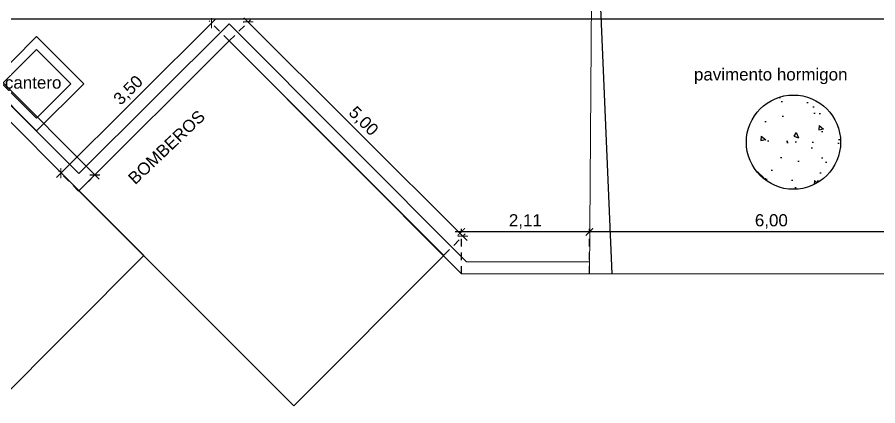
# Model space of a CAD drawing. Header units: metres. Extents: x 1093 to 1459, y -137 to 62.
# Drawn here: x 1300.09 to 1314.28, y -46.93 to -40.52 of the extents above; entities that cross this region are included whole.
import ezdxf

# ---------------------------------------------------------------- set-up
doc = ezdxf.new("R2010")
doc.units = ezdxf.units.M
doc.header["$LTSCALE"] = 0.508
doc.header["$PDMODE"] = 1
doc.header["$PDSIZE"] = -2
doc.linetypes.add('HIDDEN', pattern=[0.375, 0.25, -0.125])
doc.layers.get('0').update_dxf_attribs({"color": 9})
doc.layers.get('Defpoints').update_dxf_attribs({"color": 9})
for name, color, linetype in [('2-texto', 9, 'Continuous'), ('3-VISTA', 9, 'Continuous'), ('7-equipamiento', 9, 'Continuous'), ('8-cotas-100', 9, 'Continuous'), ('9-Hatch', 9, 'Continuous'), ('9-PISOS', 9, 'Continuous')]:
    doc.layers.add(name, color=color, linetype=linetype)
doc.styles.add('swiss', font='swissel.ttf')
doc.dimstyles.new('dim-100', dxfattribs={"dimtxt": 0.2, "dimasz": 0.12, "dimexe": 0.05, "dimexo": 0, "dimgap": 0.05, "dimtad": 1, "dimzin": 4, "dimtxsty": 'swiss', "dimblk": 'ARCHTICK', "dimcen": 0.5, "dimdle": 0.1, "dimclrd": 256, "dimclre": 252, "dimclrt": 256, "dimadec": 0, "dimazin": 0, "dimtfac": 1, "dimtix": 1, "dimtmove": 2, "dimatfit": 3, "dimldrblk": 'OPEN30', "dimfxl": 0.05, "dimtolj": 1, "dimtzin": 0, "dimarcsym": 0})

# ---------------------------------------------------------------- blocks, each defined once
blk = doc.blocks.new('_ARCHTICK')
at = {"color": 0, "linetype": 'ByBlock', "const_width": 0.15}
blk.add_lwpolyline([(-0.5, -0.5), (0.5, 0.5)], dxfattribs=at)
blk = doc.blocks.new('*D275')
at = {"layer": '8-cotas-100', "color": 252, "linetype": 'HIDDEN', "lineweight": -2, "transparency": 16777216}
for p, q in [((1239.593, -37.917), (1239.593, -40.601)), ((1334.514, -37.917), (1334.514, -40.601))]:
    blk.add_line(p, q, dxfattribs=at)
at = {"layer": '8-cotas-100', "lineweight": -2, "transparency": 16777216}
blk.add_line((1239.493, -40.551), (1334.614, -40.551), dxfattribs=at)
at = {"layer": 'Defpoints', "color": 0, "transparency": 16777216}
for p in [(1239.593, -37.917), (1334.514, -37.917), (1334.514, -40.551)]:
    blk.add_point(p, dxfattribs=at)
at = {"layer": '8-cotas-100', "lineweight": -2, "transparency": 16777216, "xscale": 0.12, "yscale": 0.12, "zscale": 0.12, "rotation": 180}
blk.add_blockref('_ARCHTICK', (1239.593, -40.551), dxfattribs=at)
at = {"layer": '8-cotas-100', "lineweight": -2, "transparency": 16777216, "xscale": 0.12, "yscale": 0.12, "zscale": 0.12}
blk.add_blockref('_ARCHTICK', (1334.514, -40.551), dxfattribs=at)
at = {"layer": '8-cotas-100', "lineweight": 0, "transparency": 16777216, "insert": (1287.053, -40.379), "char_height": 0.2, "attachment_point": 5, "style": 'swiss'}
blk.add_mtext('\\A1;94,92', dxfattribs=at)
blk = doc.blocks.new('_Open30')
at = {"color": 0, "linetype": 'ByBlock', "lineweight": -2}
for p, q in [((-1, 0.27), (0, 0)), ((0, 0), (-1, -0.27)), ((0, 0), (-1, 0))]:
    blk.add_line(p, q, dxfattribs=at)
blk = doc.blocks.new('*D522')
at = {"layer": '8-cotas-100', "lineweight": -2, "transparency": 16777216}
for p, q in [((1298.835, -40.582), (1299.134, -40.882)), ((1301.44, -43.197), (1299.628, -41.378))]:
    blk.add_line(p, q, dxfattribs=at)
at = {"layer": '8-cotas-100', "color": 252, "linetype": 'HIDDEN', "lineweight": -2, "transparency": 16777216}
for p, q in [((1298.64, -40.917), (1298.941, -40.617)), ((1301.104, -43.391), (1301.405, -43.091))]:
    blk.add_line(p, q, dxfattribs=at)
at = {"layer": 'Defpoints', "color": 0, "transparency": 16777216}
for p in [(1298.64, -40.917), (1301.37, -43.126), (1301.104, -43.391)]:
    blk.add_point(p, dxfattribs=at)
at = {"layer": '8-cotas-100', "lineweight": -2, "transparency": 16777216, "xscale": 0.12, "yscale": 0.12, "zscale": 0.12}
for p, rotation in [((1298.905, -40.653), 134.893406701598), ((1301.37, -43.126), 314.893406701598)]:
    blk.add_blockref('_ARCHTICK', p, dxfattribs=dict(at, rotation=rotation))
at = {"layer": '8-cotas-100', "transparency": 16777216, "insert": (1299.491, -41.02), "char_height": 0.2, "attachment_point": 5, "rotation": 314.8934, "style": 'swiss'}
blk.add_mtext('\\A1;3,49', dxfattribs=at)
blk = doc.blocks.new('*D523')
at = {"layer": '8-cotas-100', "lineweight": -2, "transparency": 16777216}
blk.add_line((1300.74, -43.167), (1303.364, -40.552), dxfattribs=at)
at = {"layer": '8-cotas-100', "color": 252, "linetype": 'HIDDEN', "lineweight": -2, "transparency": 16777216}
for p, q in [((1303.587, -40.917), (1303.258, -40.587)), ((1301.104, -43.391), (1300.776, -43.061))]:
    blk.add_line(p, q, dxfattribs=at)
at = {"layer": 'Defpoints', "color": 0, "transparency": 16777216}
for p in [(1303.294, -40.622), (1303.587, -40.917), (1301.104, -43.391)]:
    blk.add_point(p, dxfattribs=at)
at = {"layer": '8-cotas-100', "lineweight": -2, "transparency": 16777216, "xscale": 0.12, "yscale": 0.12, "zscale": 0.12}
for p, rotation in [((1303.294, -40.622), 44.89340670160089), ((1300.811, -43.096), 224.8934067016009)]:
    blk.add_blockref('_ARCHTICK', p, dxfattribs=dict(at, rotation=rotation))
at = {"layer": '8-cotas-100', "transparency": 16777216, "insert": (1301.931, -41.738), "char_height": 0.2, "attachment_point": 5, "rotation": 44.8934, "style": 'swiss'}
blk.add_mtext('\\A1;3,50', dxfattribs=at)
blk = doc.blocks.new('*D524')
at = {"layer": '8-cotas-100', "color": 252, "linetype": 'HIDDEN', "lineweight": -2, "transparency": 16777216}
for p, q in [((1303.587, -40.917), (1303.935, -40.568)), ((1307.128, -44.447), (1307.476, -44.098))]:
    blk.add_line(p, q, dxfattribs=at)
at = {"layer": '8-cotas-100', "lineweight": -2, "transparency": 16777216}
blk.add_line((1303.829, -40.533), (1307.512, -44.204), dxfattribs=at)
at = {"layer": 'Defpoints', "color": 0, "transparency": 16777216}
for p in [(1303.587, -40.917), (1307.441, -44.134), (1307.128, -44.447)]:
    blk.add_point(p, dxfattribs=at)
at = {"layer": '8-cotas-100', "lineweight": -2, "transparency": 16777216, "xscale": 0.12, "yscale": 0.12, "zscale": 0.12}
for p, rotation in [((1303.9, -40.603), 135.0853516086057), ((1307.441, -44.134), 315.0853516086058)]:
    blk.add_blockref('_ARCHTICK', p, dxfattribs=dict(at, rotation=rotation))
at = {"layer": '8-cotas-100', "transparency": 16777216, "insert": (1305.792, -42.247), "char_height": 0.2, "attachment_point": 5, "rotation": 315.0854, "style": 'swiss'}
blk.add_mtext('\\A1;5,00', dxfattribs=at)
blk = doc.blocks.new('*D564')
at = {"layer": '8-cotas-100', "lineweight": -2, "transparency": 16777216}
blk.add_line((1315.626, -44.063), (1309.426, -44.063), dxfattribs=at)
at = {"layer": '8-cotas-100', "color": 252, "linetype": 'HIDDEN', "lineweight": -2, "transparency": 16777216}
for p, q in [((1309.526, -44.758), (1309.526, -44.013)), ((1315.526, -44.705), (1315.526, -44.013))]:
    blk.add_line(p, q, dxfattribs=at)
at = {"layer": 'Defpoints', "color": 0, "transparency": 16777216}
for p in [(1309.526, -44.063), (1309.526, -44.758), (1315.526, -44.705)]:
    blk.add_point(p, dxfattribs=at)
at = {"layer": '8-cotas-100', "lineweight": -2, "transparency": 16777216, "xscale": 0.12, "yscale": 0.12, "zscale": 0.12, "rotation": 180}
blk.add_blockref('_ARCHTICK', (1309.526, -44.063), dxfattribs=at)
at = {"layer": '8-cotas-100', "lineweight": -2, "transparency": 16777216, "xscale": 0.12, "yscale": 0.12, "zscale": 0.12}
blk.add_blockref('_ARCHTICK', (1315.526, -44.063), dxfattribs=at)
at = {"layer": '8-cotas-100', "transparency": 16777216, "insert": (1312.526, -43.891), "char_height": 0.2, "attachment_point": 5, "style": 'swiss'}
blk.add_mtext('\\A1;6,00', dxfattribs=at)
blk = doc.blocks.new('*D565')
at = {"layer": '8-cotas-100', "lineweight": -2, "transparency": 16777216}
blk.add_line((1309.626, -44.063), (1307.314, -44.063), dxfattribs=at)
at = {"layer": '8-cotas-100', "color": 252, "linetype": 'HIDDEN', "lineweight": -2, "transparency": 16777216}
for p, q in [((1307.414, -44.758), (1307.414, -44.013)), ((1309.526, -44.758), (1309.526, -44.013))]:
    blk.add_line(p, q, dxfattribs=at)
at = {"layer": 'Defpoints', "color": 0, "transparency": 16777216}
for p in [(1307.414, -44.063), (1307.414, -44.758), (1309.526, -44.758)]:
    blk.add_point(p, dxfattribs=at)
at = {"layer": '8-cotas-100', "lineweight": -2, "transparency": 16777216, "xscale": 0.12, "yscale": 0.12, "zscale": 0.12, "rotation": 180}
blk.add_blockref('_ARCHTICK', (1307.414, -44.063), dxfattribs=at)
at = {"layer": '8-cotas-100', "lineweight": -2, "transparency": 16777216, "xscale": 0.12, "yscale": 0.12, "zscale": 0.12}
blk.add_blockref('_ARCHTICK', (1309.526, -44.063), dxfattribs=at)
at = {"layer": '8-cotas-100', "transparency": 16777216, "insert": (1308.47, -43.891), "char_height": 0.2, "attachment_point": 5, "style": 'swiss'}
blk.add_mtext('\\A1;2,11', dxfattribs=at)

msp = doc.modelspace()

# ---------------------------------------------------------------- hatches: boundary and pattern name
at = {"layer": '9-Hatch'}
h = msp.add_hatch(dxfattribs=at)
h.set_pattern_fill('AR-CONC', color=256, scale=0.005, angle=-90)
h.set_pattern_definition([(320, (1567.6917, 340.6986), (-0.0796954, -0.9109233), [0.09525, -1.04775]), (265, (1567.6917, 340.6986), (0.9552842, 0.1762171), [0.0762, -0.838203]), (10.45144, (1567.685, 340.6227), (0.8755888, -0.7347062), [0.08095, -0.8904512]), (316.1842, (1567.9457, 340.6986), (-0.2102116, -1.3553952), [0.142875, -1.571625]), (6.63556, (1567.9281, 340.5857), (1.2371306, -1.1870207), [0.121425, -1.335678]), (261.18415, (1567.9457, 340.6986), (1.2371306, -1.1870207), [0.1143, -1.2572987]), (291, (1567.8822, 340.5716), (-0.511326, -0.758072), [0.09525, -1.04775]), (236, (1567.8822, 340.5716), (0.9209398, -0.3090101), [0.0762, -0.8382]), (341.45144, (1567.8396, 340.5084), (0.4096138, -1.0670821), [0.08095, -0.8904497]), (307.5, (1567.69167, 340.6986), (0.4227752, -0.01544302), [0, -0.82804, 0, -0.8509, 0, -0.841375]), (277.5, (1567.69167, 340.6986), (0.50090287, -0.3340983), [0, -0.48514, 0, -0.80899, 0, -0.320675]), (237.5, (1567.69167, 340.9818), (-0.02864372, -0.67795298), [0, -0.3175, 0, -0.9906, 0, -1.31445]), (227.5, (1567.69167, 341.1088), (0.12713246, -0.7406459), [0, -0.41275, 0, -0.65786, 0, -0.93345])])
h.paths.add_polyline_path([(1312.891, -43.362, 1), (1312.891, -41.808, 1)])

# ---------------------------------------------------------------- linework, layer by layer
at = {"layer": '3-VISTA'}
for points in [[(1300.411, -42.399), (1301.189, -41.621), (1300.411, -40.843), (1299.633, -41.621)], [(1299.845, -41.621), (1300.411, -41.056), (1300.977, -41.621), (1300.411, -42.187)]]:
    msp.add_lwpolyline(points, close=True, dxfattribs=at)
at = {"layer": '7-equipamiento', "flags": 128}
for points in [[(1296.161, -43.387), (1298.64, -40.917), (1302.176, -44.453), (1299.705, -46.931)], [(1301.108, -43.387), (1303.587, -40.917), (1307.123, -44.453), (1304.652, -46.931)]]:
    msp.add_lwpolyline(points, close=True, dxfattribs=at)
at = {"layer": '9-Hatch'}
msp.add_circle((1312.891, -42.585), 0.777, dxfattribs=at)
at = {"layer": '9-PISOS', "linetype": 'Continuous', "lineweight": 0}
for p, q in [((1309.574, -37.917), (1309.526, -44.758)), ((1303.587, -40.917), (1307.414, -44.758))]:
    msp.add_line(p, q, dxfattribs=at)
at = {"layer": '9-PISOS', "flags": 128}
msp.add_lwpolyline([(1309.604, -37.917), (1309.896, -44.758)], dxfattribs=at)
at = {"layer": '9-PISOS', "linetype": 'Continuous', "lineweight": 0, "flags": 128}
for points in [[(1265.799, -44.558), (1268.764, -44.558), (1266.891, -42.685), (1268.942, -40.634), (1270.709, -42.402), (1272.477, -40.634), (1274.245, -42.402), (1276.013, -40.634), (1277.781, -42.402), (1279.548, -40.634), (1281.316, -42.402), (1283.084, -40.634), (1284.852, -42.402), (1286.619, -40.634), (1288.387, -42.402), (1290.155, -40.634), (1291.923, -42.402), (1293.691, -40.634), (1296.157, -43.109), (1298.64, -40.635), (1301.109, -43.103), (1303.588, -40.634), (1307.497, -44.558), (1309.526, -44.558)], [(1323.174, -44.758), (1307.414, -44.758), (1307.414, -44.758)]]:
    msp.add_lwpolyline(points, dxfattribs=at)

# ---------------------------------------------------------------- texts
at = {"layer": '2-texto', "style": 'swiss'}
msp.add_text('BOMBEROS', height=0.2, rotation=43.5071, dxfattribs=at).set_placement((1302.036, -43.296))
at = {"layer": '2-texto', "insert": (1311.05, -41.368), "char_height": 0.2, "width": 6.62475, "attachment_point": 1, "style": 'swiss'}
msp.add_mtext('\\pi-0.6,l0.8,t0.8;pavimento hormigon', dxfattribs=at)
at = {"layer": '9-PISOS', "insert": (1297.947, -41.502), "char_height": 0.2, "width": 6.62475, "attachment_point": 1, "style": 'swiss'}
msp.add_mtext('\\pi1.1407,l0.8,t2.5408;cantero', dxfattribs=at)

# ---------------------------------------------------------------- dimensions: what is measured, and where the dimension line sits
at = {"layer": '8-cotas-100', "lineweight": 0}
dim = msp.add_linear_dim(base=(1334.514, -40.551), p1=(1239.593, -37.917), p2=(1334.514, -37.917), dimstyle='dim-100', dxfattribs=at)
dim.commit()
dim.dimension.update_dxf_attribs({"geometry": '*D275', "text_midpoint": (1287.053, -40.379)})
at = {"layer": '8-cotas-100'}
dim = msp.add_linear_dim(base=(1301.37, -43.126), p1=(1298.64, -40.917), p2=(1301.104, -43.391), angle=314.8934, dimstyle='dim-100', dxfattribs=at)
dim.commit()
dim.dimension.update_dxf_attribs({"geometry": '*D522', "text_midpoint": (1299.491, -41.02), "dimtype": 161})
for p1, p2, distance, picture, middle in [((1301.1045, -43.3907), (1303.5872, -40.9171), 0.416, '*D523', (1301.9311, -41.7376)), ((1303.587, -40.917), (1307.128, -44.447), 0.443, '*D524', (1305.792, -42.247))]:
    dim = msp.add_aligned_dim(p1=p1, p2=p2, distance=distance, dimstyle='dim-100', dxfattribs=at)
    dim.commit()
    dim.dimension.update_dxf_attribs({"geometry": picture, "text_midpoint": middle})
for base, p1, p2, picture, middle in [((1307.414, -44.063), (1309.526, -44.758), (1307.414, -44.758), '*D565', (1308.47, -43.891)), ((1309.526, -44.063), (1315.526, -44.705), (1309.526, -44.758), '*D564', (1312.526, -43.891))]:
    dim = msp.add_linear_dim(base=base, p1=p1, p2=p2, dimstyle='dim-100', dxfattribs=at)
    dim.commit()
    dim.dimension.update_dxf_attribs({"geometry": picture, "text_midpoint": middle})

doc.saveas('drawing.dxf')
